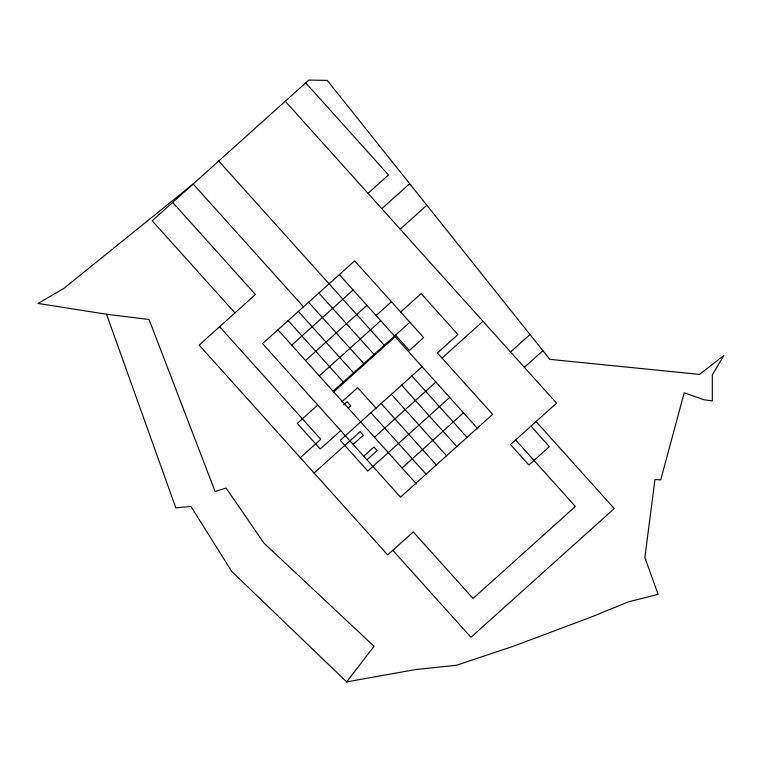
<?xml version="1.0" encoding="UTF-8"?>
<svg xmlns="http://www.w3.org/2000/svg" width="762" height="762" viewBox="0 0 762 762"><rect width="100%" height="100%" fill="white"/><g stroke="black" fill="none" stroke-linecap="round" stroke-linejoin="round"><path stroke-width="1.14" d="M106.518 314.239L175.812 507.806L190.995 506.501L231.734 571.452L346.653 681.904L374.028 646.29L263.957 543.096L226.114 488.051L215.103 491.49L149.057 319.497L106.518 314.239L38.1 303.457L63.827 288.398L193.148 184.004L303.505 306.819M368.027 193.348L388.496 174.955L305.733 82.839M381.819 208.702L409.661 183.68M400.212 229.172L426.853 205.235M291.713 345.167L353.12 289.989M305.505 360.521L366.913 305.343M376.114 315.573L391.458 301.781M319.297 375.866L380.705 320.688M400.66 312.01L421.129 293.618L457.914 334.566L437.445 352.958L492.623 414.366L400.507 497.129L262.566 343.605L354.673 260.842L423.653 337.604L409.318 350.472L395.526 335.128M317.744 405.022L297.275 423.415L320.259 448.999L340.728 430.606M333.089 391.22L409.851 322.25M333.737 391.935L395.145 336.756M341.757 401.936L357.645 387.668L376.037 408.137M343.738 404.784L347.148 401.717L350.825 405.813L348.272 408.108M300.314 457.676L320.783 439.283L219.618 326.698M422.091 366.751L340.214 440.322L367.798 471.03L449.685 397.45M314.106 473.031L360.159 431.644L363.379 435.226L353.149 444.427M442.046 358.073L482.984 321.288M374.475 437.283L435.883 382.105M363.722 456.19L373.961 446.999L377.18 450.58L366.941 459.772M510.569 351.987L530.019 334.518M402.069 467.982L463.477 412.804M524.37 367.341L542.906 350.682M346.653 681.904L415.69 669.531L456.428 665.264L512.912 646.405L591.636 616.896L628.545 601.809L658.13 594.389L644.871 557.498L654.968 479.488L660.721 479.879L684.2 392.801L704.012 399.764L712.308 400.869L712.308 374.856L723.9 355.463L699.526 374.399L549.821 359.35L327.241 80.391L308.781 80.096L152.2 220.79L234.972 312.906M285.255 101.232L556.555 403.165L510.502 444.551L528.895 465.02L549.364 446.627L530.971 426.158M536.086 421.557L614.258 508.559L470.964 637.308L392.792 550.307M515.617 439.95L575.396 506.482L473.04 598.446L413.261 531.914L387.677 554.907L199.149 345.091L255.441 294.513L172.669 202.397M339.328 274.634L477.917 428.873M218.732 161.011L384.267 345.243M411.861 375.942L467.039 437.359M318.859 293.027L374.037 354.435M401.622 385.143L456.8 446.551M308.62 302.219L363.798 363.636M391.392 394.335L446.57 455.752M298.38 311.42L353.558 372.828M381.152 403.536L436.331 464.944M288.15 320.612L343.329 382.029M370.913 412.728L426.101 474.145M277.911 329.813L416.509 484.051"/></g></svg>
